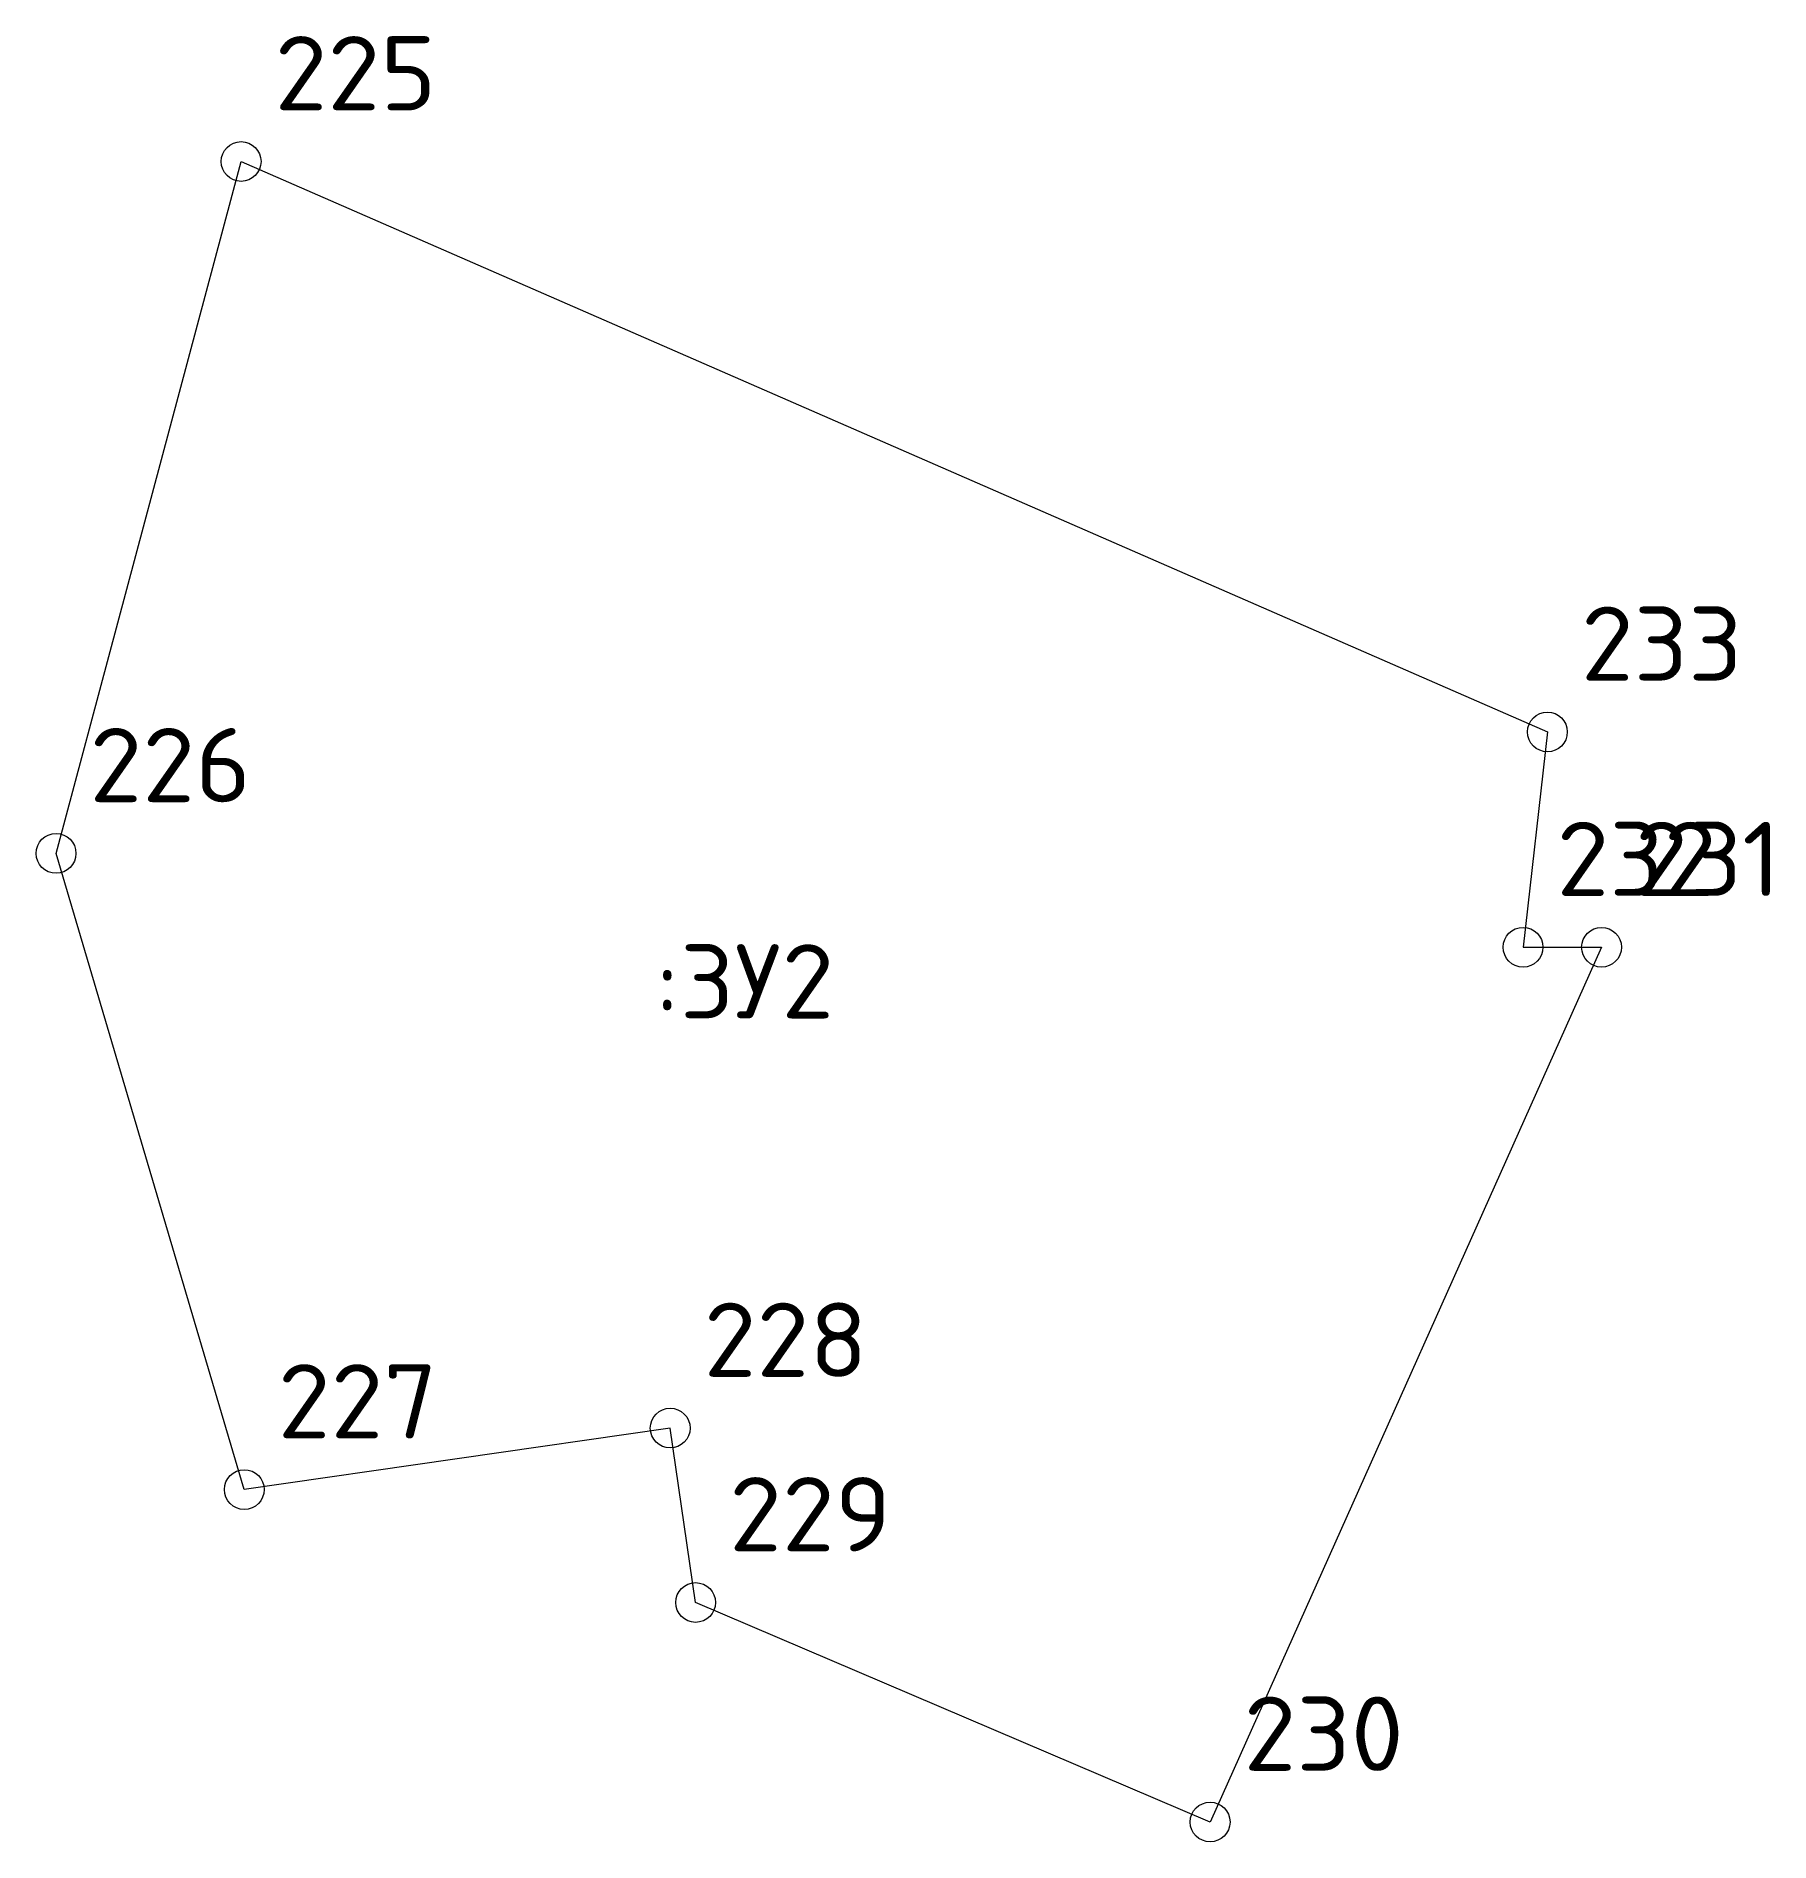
# Model space of a CAD drawing. Extents: x 5193021.8 to 5193054.4, y 4970218.9 to 4970253.
import ezdxf

# ---------------------------------------------------------------- set-up
doc = ezdxf.new("R2010")
doc.units = 0
doc.layers.add('Слой1', color=7, linetype='Continuous')
doc.styles.get("Standard").update_dxf_attribs({"font": 'simplex.shx'})

msp = doc.modelspace()

# ---------------------------------------------------------------- linework, layer by layer
at = {"layer": 'Слой1', "color": 7, "lineweight": 20}
msp.add_lwpolyline([(5193050.25, 4970239.87), (5193049.79, 4970235.81), (5193051.27, 4970235.81), (5193043.89, 4970219.31), (5193034.19, 4970223.45), (5193033.71, 4970226.74), (5193025.68, 4970225.58), (5193022.13, 4970237.58), (5193025.62, 4970250.63), (5193050.25, 4970239.87)], dxfattribs=at)
for centre in [(5193025.62, 4970250.63), (5193050.25, 4970239.87), (5193022.13, 4970237.58), (5193049.79, 4970235.81), (5193051.27, 4970235.81), (5193033.71, 4970226.74), (5193025.68, 4970225.58), (5193034.19, 4970223.45), (5193043.89, 4970219.31)]:
    msp.add_circle(centre, 0.375, dxfattribs=at)

# ---------------------------------------------------------------- texts
at = {"layer": 'Слой1', "color": 7}
for s, p in [('225', (5193026.25, 4970251.595)), ('233', (5193050.88, 4970240.835)), ('226', (5193022.76, 4970238.545)), ('232', (5193050.42, 4970236.775)), ('231', (5193051.9, 4970236.775)), (':ЗУ2', (5193033.418, 4970234.465)), ('228', (5193034.34, 4970227.705)), ('227', (5193026.31, 4970226.545)), ('229', (5193034.82, 4970224.415)), ('230', (5193044.52, 4970220.275))]:
    msp.add_text(s, height=1.4, dxfattribs=at).set_placement(p)

doc.saveas('drawing.dxf')
